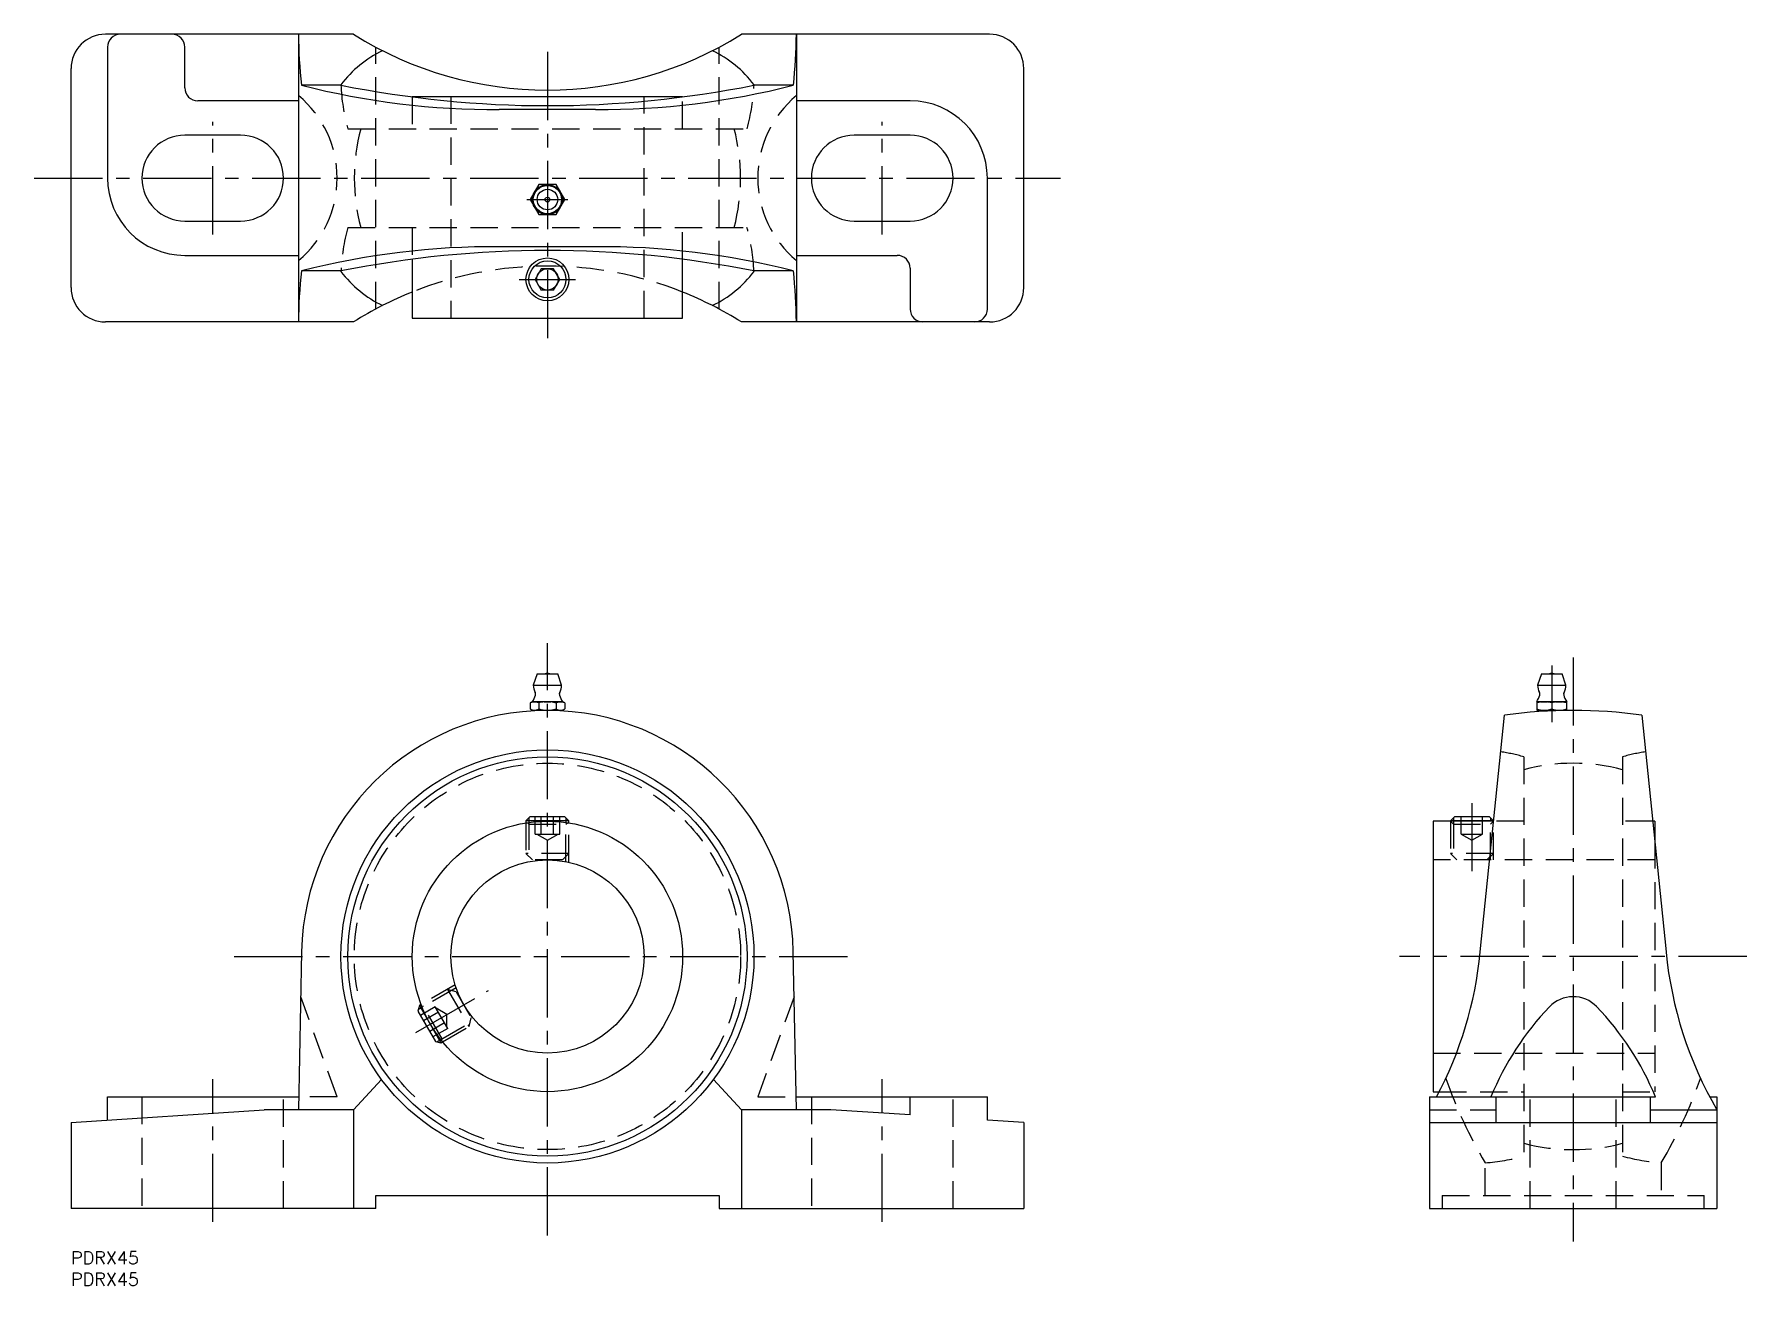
# Model space of a CAD drawing. Extents: x -9 to 390, y -8 to 284.
import ezdxf

# ---------------------------------------------------------------- set-up
doc = ezdxf.new("R2010")
doc.units = 0
doc.header["$LTSCALE"] = 0.5
doc.linetypes.add('CENTER', pattern=[50.8, 31.75, -6.35, 6.35, -6.35])
doc.linetypes.add('DASHED', pattern=[19.05, 12.7, -6.35])
for name, color, linetype in [('MSM_CENTER', 1, 'CENTER'), ('MSM_CONTINUOUS', 7, 'CONTINUOUS'), ('MSM_DASHED', 4, 'DASHED'), ('MSM_NARROW', 5, 'CONTINUOUS'), ('MSM_PART_NUMBER', 7, 'CONTINUOUS')]:
    doc.layers.add(name, color=color, linetype=linetype)
doc.styles.get("Standard").update_dxf_attribs({"font": 'txt.shx', "height": 3, "bigfont": 'bigfont.shx'})

msp = doc.modelspace()

# ---------------------------------------------------------------- linework, layer by layer
at = {"layer": 'MSM_CENTER'}
for p, q in [((111, 279.38), (111, 210.62)), ((33, 236.88), (33, 263.12)), ((189, 236.88), (189, 263.12)), ((-8.58, 250), (230.58, 250)), ((106.22, 245), (115.78, 245)), ((104.44, 226.4), (117.56, 226.4)), ((111, 3.71), (111, 141.69)), ((345, 136.45), (345, 123.25)), ((350, 138.34), (350, 2.34)), ((326.4, 104.42), (326.4, 87.09)), ((38.01, 68.7), (183.99, 68.7)), ((390.44, 68.7), (309.56, 68.7)), ((80.31, 50.98), (97.23, 60.75)), ((33, 6.88), (33, 40.12)), ((189, 6.88), (189, 40.12))]:
    msp.add_line(p, q, dxfattribs=at)
at = {"layer": 'MSM_CONTINUOUS'}
for p, q in [((65.82, 283.5), (8, 283.5)), ((53, 283.5), (53, 216.5)), ((214, 283.5), (156.18, 283.5)), ((169, 283.5), (169, 216.5)), ((8.5, 280.5), (8.5, 250)), ((26.5, 271), (26.5, 280.5)), ((0, 224.5), (0, 275.5)), ((222, 224.5), (222, 275.5)), ((62.89, 271.64), (53.71, 271.64)), ((53.71, 271.64), (53.71, 271.63)), ((62.87, 271.75), (62.89, 271.64)), ((159.11, 271.64), (159.13, 271.75)), ((168.29, 271.64), (159.11, 271.64)), ((168.29, 271.63), (168.29, 271.64)), ((53, 268), (29.5, 268)), ((79.5, 269), (142.5, 269)), ((79.5, 269), (79.5, 268.91)), ((142.5, 268.91), (142.5, 269)), ((195.5, 268), (169, 268)), ((122.22, 266), (99.78, 266)), ((39.5, 260), (26.5, 260)), ((195.5, 260), (182.5, 260)), ((108.98, 248.5), (106.96, 245)), ((113.02, 248.5), (108.98, 248.5)), ((115.04, 245), (113.02, 248.5)), ((213.5, 219.5), (213.5, 250)), ((106.96, 245), (108.98, 241.5)), ((113.02, 241.5), (115.04, 245)), ((26.5, 240), (39.5, 240)), ((108.98, 241.5), (113.02, 241.5)), ((182.5, 240), (195.5, 240)), ((26.5, 232), (53, 232)), ((122.22, 234), (99.78, 234)), ((169, 232), (192.5, 232)), ((53.71, 228.37), (53.71, 228.36)), ((62.89, 228.36), (53.71, 228.36)), ((62.89, 228.36), (62.87, 228.25)), ((79.5, 231.09), (79.5, 217.4)), ((109.56, 228.9), (108.11, 226.4)), ((112.44, 228.9), (109.56, 228.9)), ((113.89, 226.4), (112.44, 228.9)), ((142.5, 217.4), (142.5, 231.09)), ((159.13, 228.25), (159.11, 228.36)), ((168.29, 228.36), (159.11, 228.36)), ((168.29, 228.36), (168.29, 228.37)), ((195.5, 229), (195.5, 219.5)), ((108.11, 226.4), (109.56, 223.9)), ((112.44, 223.9), (109.56, 223.9)), ((112.44, 223.9), (113.89, 226.4)), ((65.82, 216.5), (8, 216.5)), ((79.5, 217.4), (142.5, 217.4)), ((214, 216.5), (156.18, 216.5)), ((108.6, 134.55), (107.7, 131.85)), ((107.7, 131.85), (114.3, 131.85)), ((108.6, 134.55), (113.4, 134.55)), ((114.3, 131.85), (113.4, 134.55)), ((342.6, 134.55), (341.7, 131.85)), ((341.7, 131.85), (348.3, 131.85)), ((342.6, 134.55), (347.4, 134.55)), ((348.3, 131.85), (347.4, 134.55)), ((107.5, 128.05), (106.96, 127.74)), ((106.96, 127.74), (106.96, 126.36)), ((107.5, 128.05), (114.5, 128.05)), ((107.58, 128), (108.36, 128)), ((108.98, 127.74), (108.98, 126.36)), ((110.22, 128), (111.78, 128)), ((113.02, 127.74), (113.02, 126.36)), ((113.64, 128), (114.42, 128)), ((115.04, 127.74), (114.5, 128.05)), ((115.04, 127.74), (115.04, 126.36)), ((341.5, 128.05), (348.5, 128.05)), ((341.5, 128.05), (341.5, 126.05)), ((342.57, 128), (343.93, 128)), ((345, 127.74), (345, 126.36)), ((346.07, 128), (347.43, 128)), ((348.5, 126.05), (348.5, 128.05)), ((106.96, 126.36), (107.5, 126.05)), ((107.5, 126.05), (114.5, 126.05)), ((107.7, 126.05), (107.7, 125.9)), ((114.3, 125.9), (114.3, 126.05)), ((114.5, 126.05), (115.04, 126.36)), ((328.36, 69.74), (334, 124.89)), ((341.5, 126.05), (348.5, 126.05)), ((341.7, 126.05), (341.7, 125.7)), ((348.3, 125.99), (348.3, 126.05)), ((366, 124.89), (371.64, 69.74)), ((106.92, 101.2), (106, 100.28)), ((116, 100.28), (106, 100.28)), ((106, 100.28), (106, 99.8)), ((115.08, 101.2), (106.92, 101.2)), ((116, 100.28), (115.08, 101.2)), ((116, 99.8), (116, 100.28)), ((331.47, 100.2), (317.4, 100.2)), ((317.4, 100.2), (317.4, 37.2)), ((322.32, 101.2), (321.4, 100.28)), ((331.4, 100.28), (321.4, 100.28)), ((321.4, 100.28), (321.4, 100.2)), ((330.48, 101.2), (322.32, 101.2)), ((331.4, 100.28), (330.48, 101.2)), ((331.4, 100.2), (331.4, 100.28)), ((369, 100.2), (368.53, 100.2)), ((369, 100.2), (369, 95.56)), ((53.71, 69.81), (53, 33)), ((169, 33), (168.29, 69.81)), ((81.15, 57.24), (80.81, 55.98)), ((80.81, 55.98), (84.89, 48.92)), ((81.57, 57.48), (81.15, 57.24)), ((81.15, 57.24), (86.15, 48.58)), ((84.89, 48.92), (86.15, 48.58)), ((86.15, 48.58), (86.57, 48.82)), ((65.82, 33), (72.34, 40.04)), ((149.66, 40.04), (156.18, 33)), ((8.5, 36), (53.06, 36)), ((8.5, 30.57), (8.5, 36)), ((168.94, 36), (213.5, 36)), ((195.5, 31.77), (195.5, 36)), ((213.5, 30.57), (213.5, 36)), ((316.5, 36), (369.16, 36)), ((316.5, 36), (316.5, 10)), ((317.4, 37.2), (318.8, 37.2)), ((368, 30), (368, 36)), ((381.82, 36), (383.5, 36)), ((383.5, 36), (383.5, 10)), ((0, 30), (45, 33)), ((65.82, 33), (45, 33)), ((65.82, 33), (65.82, 10)), ((177, 33), (156.18, 33)), ((156.18, 33), (156.18, 10)), ((195.5, 31.77), (177, 33)), ((368, 33), (383.5, 33)), ((0, 30), (0, 10)), ((222, 30), (213.5, 30.57)), ((222, 30), (222, 10)), ((316.5, 30), (383.5, 30)), ((71, 10), (71, 13)), ((71, 13), (151, 13)), ((151, 13), (151, 10)), ((71, 10), (0, 10)), ((151, 10), (222, 10)), ((316.5, 10), (383.5, 10))]:
    msp.add_line(p, q, dxfattribs=at)
for centre, radius in [((111, 245), 3.5), ((111, 245), 3.3), ((111, 245), 2.4), ((111, 245), 0.555), ((111, 226.4), 5), ((111, 226.4), 4.32), ((111, 226.4), 2.5), ((111, 68.7), 48.12), ((111, 68.7), 46.5), ((111, 68.7), 31.5), ((111, 68.7), 22.5)]:
    msp.add_circle(centre, radius, dxfattribs=at)
for centre, radius, start, end in [((8, 275.5), 8, 90, 180), ((11.5, 280.5), 3, 90, 180), ((23.5, 280.5), 3, 360, 90), ((155.24, 283.66), 102.24, 180.0921, 186.7541), ((111, 355.5), 85, 237.8932, 302.1068), ((66.76, 283.66), 102.24, 353.2459, 359.9079), ((214, 275.5), 8, 0, 90), ((84, 255.75), 26.51, 115.4993, 142.8724), ((138, 255.75), 26.51, 37.1276, 64.5007), ((98.36, 445.55), 179.56, 255.6026, 270.4547), ((111, 512.08), 245.21, 258.6842, 281.3158), ((123.64, 445.55), 179.56, 269.5453, 284.3974), ((29.5, 271), 3, 180, 270), ((195.5, 250), 18, 0, 90), ((26.5, 250), 10, 90, 270), ((39.5, 250), 10, 270, 90), ((182.5, 250), 10, 90, 270), ((195.5, 250), 10, 270, 90), ((26.5, 250), 18, 180, 270), ((98.36, 54.45), 179.56, 89.5453, 104.3974), ((111, -12.08), 245.21, 78.6842, 101.3158), ((123.64, 54.45), 179.56, 75.6026, 90.4547), ((192.5, 229), 3, 0, 90), ((155.24, 216.34), 102.24, 173.2459, 179.9079), ((84, 244.25), 26.51, 217.1276, 244.5007), ((138, 244.25), 26.51, 295.4993, 322.8724), ((66.76, 216.34), 102.24, 0.0921, 6.7541), ((8, 224.5), 8, 180, 270), ((214, 224.5), 8, 270, 360), ((111, 144.5), 85, 111.7519, 122.1068), ((111, 144.5), 85, 57.8932, 68.2481), ((198.5, 219.5), 3, 180, 270), ((210.5, 219.5), 3, 270, 0), ((111, 131.85), 3.3, 180, 209.6296), ((111, 133.06), 1.59, 69.555, 110.445), ((111, 131.85), 3.3, 330.3704, 360), ((345, 131.85), 3.3, 180, 209.6296), ((345, 133.06), 1.59, 69.555, 110.445), ((345, 131.85), 3.3, 330.3704, 360), ((109.62, 122.33), 6.03, 109.8062, 116.1939), ((102.45, 131.28), 6, 327.4036, 343.7018), ((107.44, 129.82), 0.8, 343.7018, 29.6296), ((107.22, 124.46), 3.72, 61.8177, 72.1822), ((111.27, 119.98), 8.09, 97.4991, 106.4659), ((106.88, 101.86), 26.59, 76.6546, 79.3803), ((114.78, 124.46), 3.72, 107.8178, 118.1823), ((114.56, 129.82), 0.8, 150.3704, 196.2982), ((119.55, 131.28), 6, 196.2982, 212.5964), ((112.38, 122.33), 6.03, 63.8061, 70.1938), ((336.45, 131.28), 6, 327.4036, 343.7018), ((345.71, 112.87), 15.46, 101.725, 105.8153), ((341.44, 129.82), 0.8, 343.7018, 29.6296), ((342.99, 121.84), 6.23, 71.1506, 81.3091), ((347.01, 121.84), 6.23, 98.6909, 108.8494), ((344.29, 112.87), 15.46, 74.1847, 78.275), ((348.56, 129.82), 0.8, 150.3704, 196.2982), ((353.55, 131.28), 6, 196.2982, 212.5964), ((111, 68.7), 57.3, 1.1062, 178.8938), ((108.27, 128.79), 2.76, 241.5674, 262.9509), ((107.63, 128.98), 2.95, 275.922, 297.2633), ((111, 132.74), 6.69, 252.412, 287.588), ((114.37, 128.98), 2.95, 242.7367, 264.078), ((113.73, 128.79), 2.76, 277.0491, 298.4326), ((350, 10), 116, 82.0719, 97.9281), ((343.25, 131.1), 5.05, 249.7438, 290.2562), ((346.75, 131.1), 5.05, 249.7438, 290.2562), ((238.77, 78.37), 90, 331.9124, 354.4946), ((461.23, 78.37), 90, 185.5054, 210.2753), ((392.77, 10.61), 66.94, 136.1815, 157.7096), ((349.99, 51.74), 7.59, 44.0293, 136.5955), ((307.45, 10.71), 66.69, 22.2845, 43.9746)]:
    msp.add_arc(centre, radius, start, end, dxfattribs=at)
at = {"layer": 'MSM_DASHED'}
for p, q in [((71, 219.5), (71, 280.5)), ((151, 219.5), (151, 280.5)), ((79.5, 268.91), (79.5, 261.5)), ((88.5, 269), (88.5, 217.4)), ((133.5, 217.4), (133.5, 269)), ((142.5, 261.5), (142.5, 268.91)), ((64.5, 261.5), (157.5, 261.5)), ((64.5, 238.5), (157.5, 238.5)), ((79.5, 238.5), (79.5, 231.09)), ((142.5, 231.09), (142.5, 238.5)), ((338.5, 115.2), (338.5, 22.2)), ((361.5, 115.2), (361.5, 22.2)), ((106, 99.8), (106, 90.64)), ((106.35, 99.85), (106.68, 99.52)), ((106.68, 99.9), (106.68, 90.78)), ((108.11, 97.2), (108.11, 101.2)), ((109.56, 97.2), (109.56, 101.2)), ((112.44, 97.2), (112.44, 101.2)), ((113.89, 97.2), (113.89, 101.2)), ((115.32, 90.78), (115.32, 99.9)), ((115.32, 99.52), (115.65, 99.85)), ((116, 90.64), (116, 99.8)), ((321.4, 100.2), (321.4, 91.2)), ((321.4, 100.2), (322.08, 99.52)), ((322.08, 100.2), (322.08, 91.2)), ((323.9, 97.2), (323.9, 101.2)), ((328.9, 97.2), (328.9, 101.2)), ((330.72, 91.2), (330.72, 100.2)), ((330.72, 99.52), (331.4, 100.2)), ((331.4, 91.2), (331.4, 100.2)), ((338.5, 100.2), (331.47, 100.2)), ((368.53, 100.2), (361.5, 100.2)), ((106.68, 99.52), (115.32, 99.52)), ((108.11, 97.2), (113.89, 97.2)), ((108.5, 97.2), (111, 95.76)), ((111, 95.76), (113.5, 97.2)), ((322.08, 99.52), (330.72, 99.52)), ((323.9, 97.2), (328.9, 97.2)), ((323.9, 97.2), (326.4, 95.76)), ((326.4, 95.76), (328.9, 97.2)), ((116, 92.7), (106, 92.7)), ((106, 92.7), (107.5, 91.2)), ((114.5, 91.2), (116, 92.7)), ((321.4, 92.7), (322.9, 91.2)), ((331.4, 92.7), (321.4, 92.7)), ((329.9, 91.2), (331.4, 92.7)), ((369, 95.56), (369, 37.2)), ((114.5, 91.2), (107.5, 91.2)), ((369, 91.2), (317.4, 91.2)), ((89.5, 62.06), (81.57, 57.48)), ((89.71, 61.4), (81.82, 56.84)), ((87.72, 61.03), (92.72, 52.37)), ((89.76, 60.48), (87.72, 61.03)), ((89.76, 60.48), (93.26, 54.42)), ((62, 36), (53.51, 59.33)), ((84.87, 56.95), (81.41, 54.95)), ((82.14, 57.03), (81.7, 57.15)), ((86.47, 49.54), (82.14, 57.03)), ((87.76, 51.95), (84.87, 56.95)), ((87.57, 55.17), (85.07, 56.62)), ((168.49, 59.33), (160, 36)), ((85.6, 55.7), (82.13, 53.7)), ((87.04, 53.2), (83.58, 51.2)), ((87.76, 51.95), (84.3, 49.95)), ((86.14, 49.35), (94.04, 53.92)), ((86.57, 48.82), (94.5, 53.4)), ((87.57, 52.28), (87.57, 55.17)), ((92.72, 52.37), (93.26, 54.42)), ((86.35, 49.1), (86.47, 49.54)), ((317.4, 46.2), (369, 46.2)), ((16.5, 36), (16.5, 10)), ((49.5, 10), (49.5, 36)), ((62, 36), (53.06, 36)), ((160, 36), (168.94, 36)), ((172.5, 36), (172.5, 10)), ((205.5, 10), (205.5, 36)), ((318.8, 37.2), (338.5, 37.2)), ((332, 36), (332, 30)), ((340, 10), (340, 36)), ((360, 10), (360, 36)), ((361.5, 37.2), (369, 37.2)), ((316.5, 33), (332, 33)), ((329.5, 13), (329.5, 20.64)), ((370.5, 20.64), (370.5, 13)), ((319.5, 13), (380.5, 13)), ((319.5, 13), (319.5, 10)), ((380.5, 10), (380.5, 13))]:
    msp.add_line(p, q, dxfattribs=at)
msp.add_circle((111, 68.7), 45, dxfattribs=at)
for centre, radius, start, end in [((107.81, 273.64), 44.98, 182.4096, 195.6567), ((114.19, 273.64), 44.98, 344.3433, 357.5904), ((37, 250), 25, 309.7918, 50.2082), ((185, 250), 25, 129.7918, 230.2082), ((111, 250), 45, 165.1935, 194.8065), ((111, 250), 45, 345.1935, 14.8065), ((107.81, 226.36), 44.98, 164.3433, 177.5904), ((114.19, 226.36), 44.97, 2.4096, 15.6567), ((111, 144.5), 85, 68.2481, 111.7519), ((326.36, 71.89), 44.98, 74.3433, 81.3486), ((373.64, 71.89), 44.98, 98.6511, 105.6567), ((350, 68.7), 45, 75.1935, 104.8065), ((421.66, 75.59), 107.3, 199.1995, 210.8069), ((278.34, 75.59), 107.3, 329.1931, 340.8005), ((350, 68.7), 45, 255.1935, 284.8065), ((326.36, 65.51), 44.98, 274.0003, 285.6567), ((373.64, 65.51), 44.98, 254.3433, 265.9997)]:
    msp.add_arc(centre, radius, start, end, dxfattribs=at)
at = {"layer": 'MSM_NARROW'}
for p, q in [((106.68, 100.96), (106.68, 99.9)), ((115.32, 100.96), (115.32, 99.9)), ((322.08, 100.96), (322.08, 100.2)), ((330.72, 100.96), (330.72, 100.2)), ((80.9, 56.32), (81.82, 56.84)), ((85.23, 48.83), (86.14, 49.35))]:
    msp.add_line(p, q, dxfattribs=at)

# ---------------------------------------------------------------- texts
at = {"layer": 'MSM_PART_NUMBER'}
for p in [(0, -3), (0, -8)]:
    msp.add_text('PDRX45', height=3, dxfattribs=at).set_placement(p)

doc.saveas('drawing.dxf')
